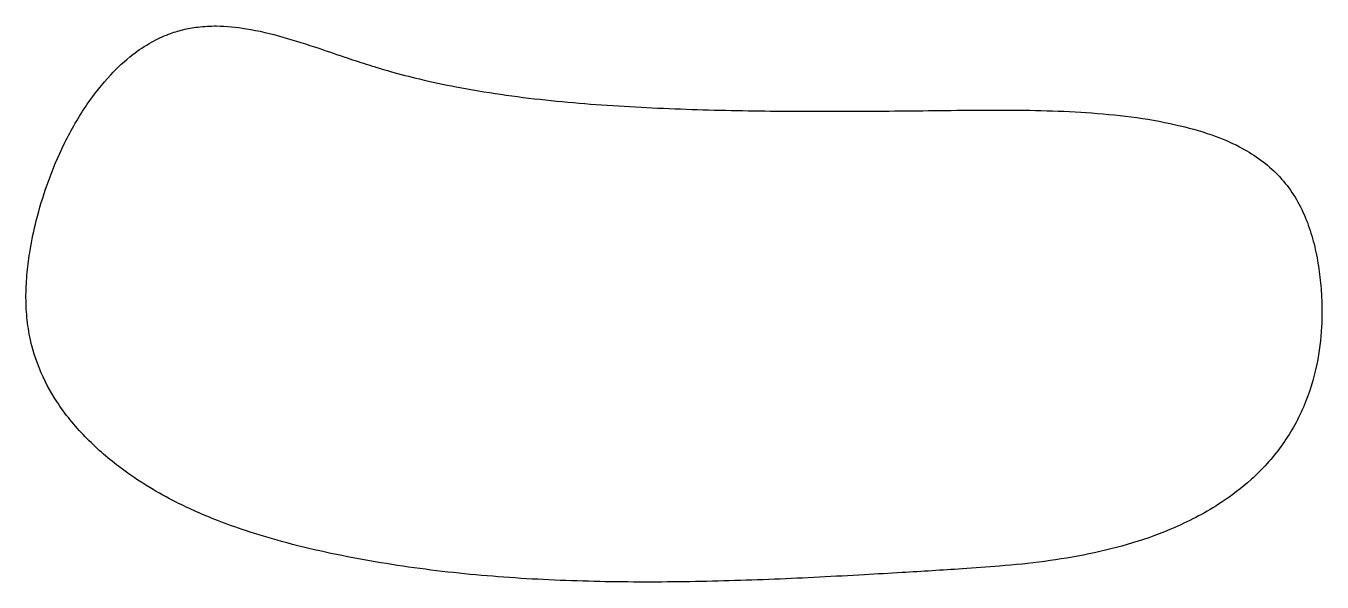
# Model space of a CAD drawing. Header units: millimetres. Extents: x -194 to -15, y 48 to 125.
import ezdxf

# ---------------------------------------------------------------- set-up
doc = ezdxf.new("R2010")
doc.units = ezdxf.units.MM
doc.layers.add('outline', color=7, linetype='Continuous')

msp = doc.modelspace()

# ---------------------------------------------------------------- linework, layer by layer
at = {"layer": 'outline'}
msp.add_open_spline([(-35.62, 55.48), (-33.41, 56.45), (-29.73, 58.39), (-24.78, 62.16), (-20.81, 66.52), (-17.73, 71.95), (-16, 77.58), (-15.37, 82.73), (-15.37, 86.87), (-15.67, 90.31), (-16.17, 93.38), (-16.95, 96.39), (-18.09, 99.28), (-19.66, 101.97), (-21.67, 104.35), (-24.06, 106.35), (-27.02, 108.13), (-30.85, 109.73), (-35.85, 111.09), (-41.63, 112.08), (-47.82, 112.65), (-54.02, 112.91), (-60.23, 112.96), (-66.44, 112.9), (-72.65, 112.82), (-78.86, 112.77), (-85.07, 112.76), (-91.28, 112.79), (-97.48, 112.89), (-103.69, 113.07), (-109.89, 113.35), (-116.09, 113.74), (-122.28, 114.3), (-128.44, 115.06), (-134.22, 116.03), (-139.28, 117.11), (-143.29, 118.14), (-146.6, 119.13), (-149.87, 120.21), (-153.79, 121.56), (-158.38, 123.05), (-163.08, 124.19), (-167.04, 124.59), (-169.97, 124.44), (-172.18, 124.04), (-174.32, 123.37), (-176.67, 122.26), (-179.4, 120.43), (-182.44, 117.61), (-185.64, 113.53), (-188.57, 108.44), (-190.84, 103.02), (-192.33, 98.06), (-193.18, 94.01), (-193.65, 90.59), (-193.82, 87.49), (-193.7, 84.38), (-193.17, 80.97), (-191.93, 77), (-189.49, 72.41), (-185.76, 67.85), (-181.34, 63.98), (-177.05, 61.08), (-173.43, 59.08), (-170.31, 57.61), (-167.12, 56.29), (-163.22, 54.9), (-158.27, 53.41), (-152.57, 52.02), (-146.47, 50.84), (-140.34, 49.88), (-134.17, 49.14), (-127.99, 48.6), (-121.79, 48.23), (-115.58, 48.02), (-109.37, 47.94), (-103.16, 47.98), (-96.96, 48.12), (-90.75, 48.33), (-84.55, 48.62), (-78.69, 48.94), (-73.53, 49.24), (-69.05, 49.51), (-64.57, 49.78), (-59.41, 50.15), (-53.58, 50.74), (-45.4, 52.07), (-39.42, 53.82), (-35.62, 55.48)], degree=3, knots=[0, 0, 0, 0, 7.244185, 12.418602, 18.627903, 24.837204, 31.046505, 36.220923, 40.360457, 43.465108, 46.569758, 49.674409, 52.779059, 55.88371, 58.98836, 62.093011, 65.197661, 69.337195, 74.511613, 80.720914, 86.930215, 93.139516, 99.348817, 105.558118, 111.767419, 117.976721, 124.186022, 130.395323, 136.604624, 142.813925, 149.023226, 155.232527, 161.441828, 167.651129, 173.86043, 179.034848, 183.174382, 186.279032, 189.383683, 193.523217, 198.697635, 203.872052, 208.011586, 210.598795, 212.668562, 214.738329, 217.325538, 220.430188, 224.569722, 229.74414, 235.953441, 242.162742, 247.33716, 251.476694, 254.581344, 257.685995, 260.790645, 263.895296, 268.03483, 273.209248, 279.418549, 285.62785, 290.802267, 294.941801, 298.046452, 301.151103, 305.290637, 310.465054, 316.674355, 322.883656, 329.092957, 335.302258, 341.51156, 347.720861, 353.930162, 360.139463, 366.348764, 372.558065, 378.767366, 384.976667, 391.185968, 396.360386, 400.49992, 404.639454, 409.813871, 416.023173, 422.232474, 434.651076, 434.651076, 434.651076, 434.651076], dxfattribs=at)

doc.saveas('drawing.dxf')
